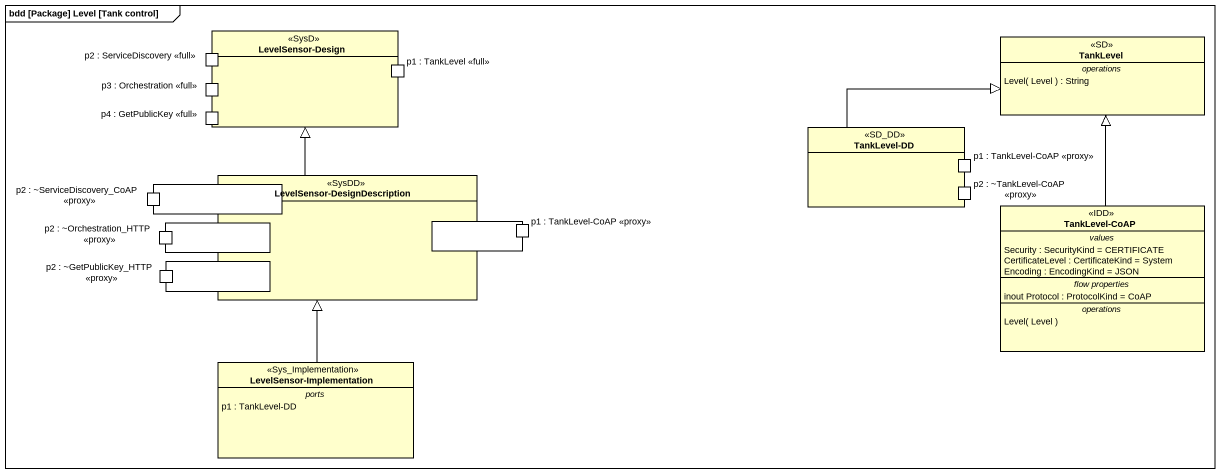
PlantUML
@startuml
mainframe bdd [Package] Level [Tank control]
allowmixing
hide circle
hide empty members
rectangle "LevelSensor-Design" as LevelSensor_Design <<SysD>> {
  port "p2 : ServiceDiscovery <<full>>" as p2_ServiceDiscovery_full
  port "p3 : Orchestration <<full>>" as p3_Orchestration_full
  port "p1 : TankLevel <<full>>" as p1_TankLevel_full
  port "p4 : GetPublicKey <<full>>" as p4_GetPublicKey_full
}
class TankLevel <<SD>> {
  -- operations --
  Level( Level ) : String
}
rectangle "TankLevel-DD" as TankLevel_DD <<SD_DD>> {
  port "p1 : TankLevel-CoAP <<proxy>>" as p1_TankLevel_CoAP_proxy
  port "p2 : ~TankLevel-CoAP <<proxy>>" as p2_TankLevel_CoAP_proxy
}
rectangle "p2 : ~ServiceDiscovery_CoAP <<proxy>>" as p2_ServiceDiscovery_CoAP
rectangle "LevelSensor-DesignDescription" as LevelSensor <<SysDD>> {
  port " " as port1
  port " " as port2
  port " " as port3
  port " " as port4
}
class "TankLevel-CoAP" as TankLevel_CoAP <<IDD>> {
  -- values --
  Security : SecurityKind = CERTIFICATE
  CertificateLevel : CertificateKind = System
  Encoding : EncodingKind = JSON
  -- flow properties --
  inout Protocol : ProtocolKind = CoAP
  -- operations --
  Level( Level )
}
rectangle "p2 : ~Orchestration_HTTP <<proxy>>" as p2_Orchestration_HTTP_proxy
rectangle "p1 : TankLevel-CoAP <<proxy>>" as p1_TankLevel_CoAP_proxy_2
rectangle "p2 : ~GetPublicKey_HTTP <<proxy>>" as p2_GetPublicKey_HTTP_proxy
class "LevelSensor-Implementation" as LevelSensor_Implementation <<Sys_Implementation>> {
  -- ports --
  p1 : TankLevel-DD
}
TankLevel_DD -right-|> TankLevel
LevelSensor -up-|> LevelSensor_Design
TankLevel_CoAP -up-|> TankLevel
LevelSensor_Implementation -up-|> LevelSensor
@enduml
